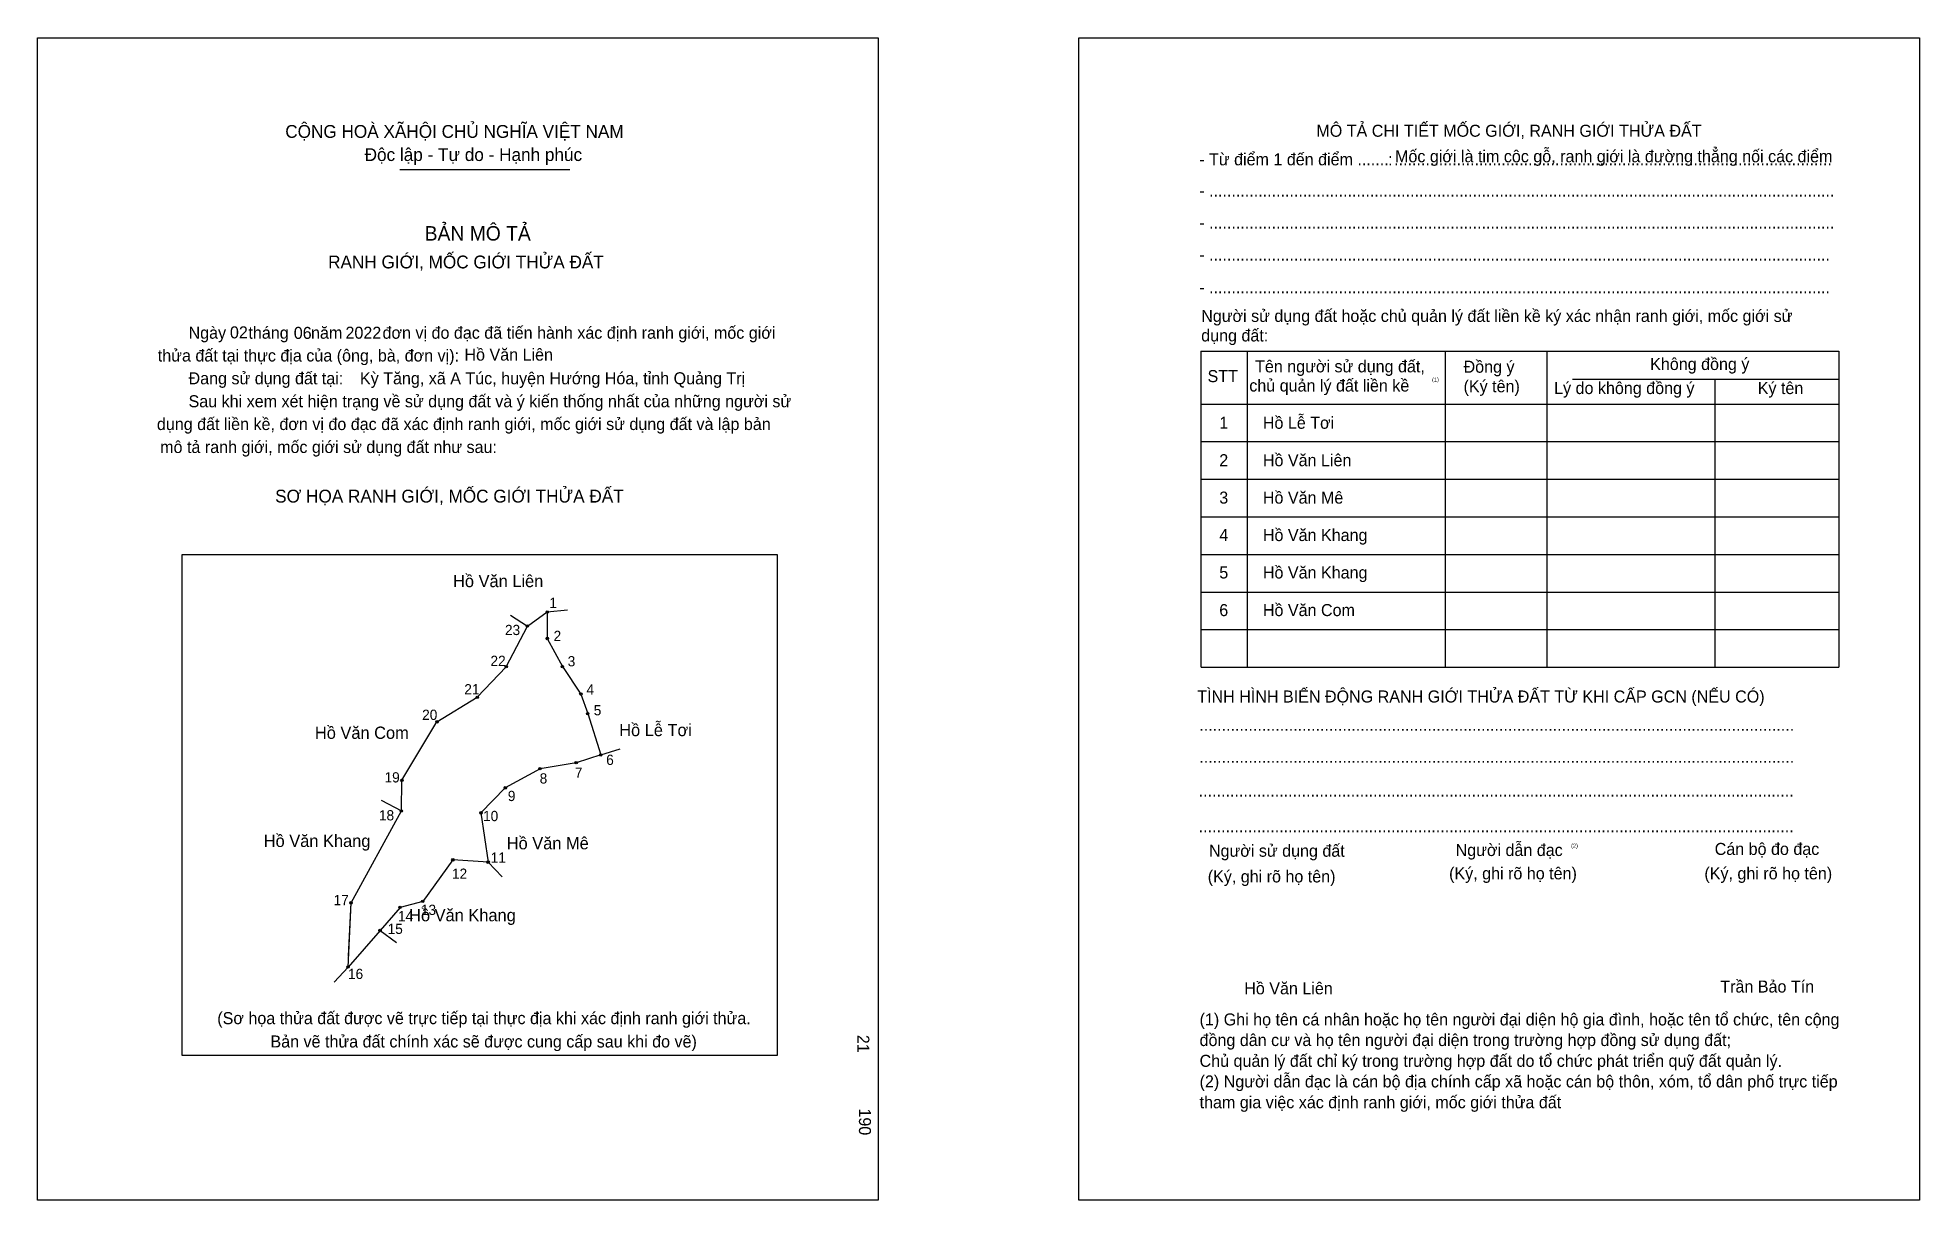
# Model space of a CAD drawing. Extents: x 548956 to 549997, y 1825241 to 1825884.
import ezdxf

# ---------------------------------------------------------------- set-up
doc = ezdxf.new("R2010")
doc.units = 0
for name, color, linetype in [('bmtKhungInTrang1', 7, 'Continuous'), ('bmtKhungInTrang2', 7, 'Continuous'), ('bmtNoiDung', 7, 'Continuous'), ('bmtTemplate', 7, 'Continuous'), ('CanhThua', 7, 'Continuous'), ('MocDinhThua', 7, 'Continuous'), ('RauThua', 7, 'Continuous'), ('SoHieuDinhThua', 7, 'Continuous'), ('TenChuLanCan', 7, 'Continuous')]:
    doc.layers.add(name, color=color, linetype=linetype)

msp = doc.modelspace()

# ---------------------------------------------------------------- linework, layer by layer
at = {"layer": 'bmtKhungInTrang1'}
msp.add_lwpolyline([(548956.1, 1825883.9), (549421.1, 1825883.9), (549421.1, 1825240.9), (548956.1, 1825240.9)], close=True, dxfattribs=at)
at = {"layer": 'bmtKhungInTrang2'}
msp.add_lwpolyline([(549532, 1825883.9), (549996.9, 1825883.9), (549996.9, 1825240.9), (549532, 1825240.9)], close=True, dxfattribs=at)
at = {"layer": 'bmtTemplate'}
for p, q in [((549156.5, 1825811), (549250.5, 1825811)), ((549625.2, 1825710.5), (549625.2, 1825535.7)), ((549734.6, 1825710.5), (549734.6, 1825535.7)), ((549790.9, 1825710.7), (549790.9, 1825535.7)), ((549952.4, 1825710.5), (549952.4, 1825535.7)), ((549805.1, 1825695.1), (549952.4, 1825695.1)), ((549599.7, 1825681.3), (549952.4, 1825681.3)), ((549599.7, 1825660.5), (549952.4, 1825660.5)), ((549599.7, 1825639.7), (549952.4, 1825639.7)), ((549599.7, 1825618.9), (549952.4, 1825618.9)), ((549599.7, 1825598.1), (549952.4, 1825598.1)), ((549599.7, 1825577.3), (549952.4, 1825577.3)), ((549599.7, 1825556.5), (549952.4, 1825556.5)), ((549599.7, 1825535.7), (549952.4, 1825535.7))]:
    msp.add_line(p, q, dxfattribs=at)
for points in [[(549599.5, 1825710.5), (549952.4, 1825710.5)], [(549599.5, 1825710.5), (549599.5, 1825535.7)], [(549883.7, 1825694.9), (549883.7, 1825535.7)]]:
    msp.add_lwpolyline(points, dxfattribs=at)
msp.add_lwpolyline([(549036.1, 1825320.9), (549036.1, 1825598.1), (549365.1, 1825598.1), (549365.1, 1825320.9)], close=True, dxfattribs=at)
at = {"layer": 'CanhThua'}
for p, q in [((549227, 1825558.5), (549238, 1825566.3)), ((549238, 1825566.3), (549238, 1825551.6)), ((549215.3, 1825536), (549227, 1825558.5)), ((549238, 1825551.6), (549246.4, 1825536.1)), ((549199.3, 1825519.1), (549215.3, 1825536)), ((549246.4, 1825536.1), (549256.6, 1825520.9)), ((549256.6, 1825520.9), (549260.4, 1825510.1)), ((549177, 1825505.5), (549199.3, 1825519.1)), ((549260.4, 1825510.1), (549267.6, 1825487.2)), ((549157.6, 1825473.2), (549177, 1825505.5)), ((549234, 1825479.6), (549214.8, 1825469)), ((549254, 1825482.9), (549234, 1825479.6)), ((549267.6, 1825487.2), (549254, 1825482.9)), ((549157.3, 1825456.2), (549157.6, 1825473.2)), ((549214.8, 1825469), (549201.3, 1825455.2)), ((549129.5, 1825405.4), (549157.3, 1825456.2)), ((549201.3, 1825455.2), (549205.3, 1825427.9)), ((549185.8, 1825429.2), (549169.1, 1825406.2)), ((549205.3, 1825427.9), (549185.8, 1825429.2)), ((549127.8, 1825369.9), (549129.5, 1825405.4)), ((549169.1, 1825406.2), (549156.6, 1825402.9)), ((549156.6, 1825402.9), (549145.5, 1825390.1)), ((549145.5, 1825390.1), (549127.8, 1825369.9))]:
    msp.add_line(p, q, dxfattribs=at)
at = {"layer": 'MocDinhThua'}
for centre in [(549238, 1825566.3), (549227, 1825558.5), (549238, 1825551.6), (549215.3, 1825536), (549246.4, 1825536.1), (549199.3, 1825519.1), (549256.6, 1825520.9), (549260.4, 1825510.1), (549177, 1825505.5), (549234, 1825479.6), (549254, 1825482.9), (549267.6, 1825487.2), (549157.6, 1825473.2), (549214.8, 1825469), (549157.3, 1825456.2), (549201.3, 1825455.2), (549185.8, 1825429.2), (549205.3, 1825427.9), (549129.5, 1825405.4), (549169.1, 1825406.2), (549156.6, 1825402.9), (549145.5, 1825390.1), (549127.8, 1825369.9)]:
    msp.add_circle(centre, 0.678, dxfattribs=at)
at = {"layer": 'RauThua'}
for p, q in [((549217.6, 1825564.6), (549227, 1825558.5)), ((549238, 1825566.3), (549249.2, 1825567.4)), ((549238, 1825566.3), (549249.2, 1825567.4)), ((549267.6, 1825487.2), (549278.4, 1825490.5)), ((549146.1, 1825462.2), (549157.3, 1825456.2)), ((549205.3, 1825427.9), (549213.1, 1825419.8)), ((549128.1, 1825376.1), (549129.5, 1825405.4)), ((549145.5, 1825390.1), (549154.6, 1825383.4)), ((549120.2, 1825361.6), (549127.8, 1825369.9))]:
    msp.add_line(p, q, dxfattribs=at)

# ---------------------------------------------------------------- texts
at = {"layer": 'bmtNoiDung'}
for s, height, p in [('02', 6.65, (549062.5, 1825717.6)), ('06', 6.65, (549097.8, 1825717.3)), ('2022', 6.65, (549126.4, 1825717.4)), ('Hồ Văn Liên', 6.653, (549192.2, 1825705.3)), ('Kỳ Tăng, xã A Túc, huyện Hướng Hóa, tỉnh Quảng Trị', 6.653, (549134.4, 1825692.2)), ('Hồ Lễ Tơi ', 6.65, (549633.8, 1825667.6)), ('1', 6.65, (549609.7, 1825667.6)), ('2', 6.65, (549609.7, 1825646.9)), ('Hồ Văn Liên ', 6.653, (549633.8, 1825646.9)), ('Hồ Văn Mê ', 6.65, (549633.8, 1825626.2)), ('3', 6.65, (549609.7, 1825626.2)), ('Hồ Văn Khang ', 6.653, (549633.8, 1825605.5)), ('4', 6.65, (549609.7, 1825605.5)), ('Hồ Văn Khang ', 6.653, (549633.8, 1825584.8)), ('5', 6.65, (549609.7, 1825584.8)), ('Hồ Văn Com ', 6.653, (549633.8, 1825564)), ('6', 6.65, (549609.7, 1825564)), ('Hồ Văn Liên', 6.653, (549623.5, 1825354.8))]:
    msp.add_text(s, height=height, dxfattribs=at).set_placement(p)
for s, p in [('21', (549409.5, 1825332.4)), ('190', (549410.4, 1825291.7))]:
    msp.add_text(s, height=6.65, rotation=270, dxfattribs=at).set_placement(p)
at = {"layer": 'bmtTemplate'}
for s, height, p in [('CỘNG HOÀ XÃHỘI CHỦ NGHĨA VIỆT NAM', 7.096, (549093.1, 1825828.5)), ('MÔ TẢ CHI TIẾT MỐC GIỚI, RANH GIỚI THỬA ĐẤT', 6.65, (549663.4, 1825829.1)), ('Độc lập - Tự do - Hạnh phúc', 7.096, (549137, 1825815.7)), ('- Từ điểm 1 đến điểm .......', 6.65, (549598.6, 1825813.3)), ('Mốc giới là tim cộc gỗ, ranh giới là đường thẳng nối các điểm', 6.65, (549706.9, 1825815)), (':', 6.65, (549703.1, 1825813.3)), ('..................................................................................................', 6.65, (549706.4, 1825813.3)), ('- ............................................................................................................................................', 6.65, (549598.6, 1825796)), ('BẢN MÔ TẢ', 7.98, (549170.2, 1825771.7)), ('- ............................................................................................................................................', 6.65, (549598.6, 1825778.3)), ('RANH GIỚI, MỐC GIỚI THỬA ĐẤT', 7.096, (549116.8, 1825756.3)), ('- ...........................................................................................................................................', 6.65, (549598.6, 1825760.6)), ('- ...........................................................................................................................................', 6.65, (549598.6, 1825742.5)), ('Người sử dụng đất hoặc chủ quản lý đất liền kề ký xác nhận ranh giới, mốc giới sử', 6.65, (549599.7, 1825726.7)), ('Ngày     tháng     năm         đơn vị đo đạc đã tiến hành xác định ranh giới, mốc giới ', 6.653, (549039.6, 1825717.4)), ('dụng đất:', 6.65, (549599.7, 1825715.9)), ('thửa đất tại thực địa của (ông, bà, đơn vị):', 6.653, (549022.6, 1825704.8)), ('Không đồng ý', 6.65, (549848, 1825700.1)), ('Đang sử dụng đất tại:', 6.653, (549039.6, 1825692.2)), ('STT', 6.65, (549603.2, 1825693.4)), ('Tên người sử dụng đất,', 6.65, (549629.5, 1825698.8)), ('Đồng ý', 6.65, (549744.8, 1825698.6)), ('Sau khi xem xét hiện trạng về sử dụng đất và ý kiến thống nhất của những người sử ', 6.653, (549039.6, 1825679.5)), ('chủ quản lý đất liền kề', 6.65, (549626.3, 1825688.2)), ('(1)', 2.22, (549727.4, 1825693.7)), ('(Ký tên)', 6.65, (549744.8, 1825687.8)), ('Lý do không đồng ý', 6.65, (549794.9, 1825686.8)), ('Ký tên', 6.65, (549907.5, 1825686.8)), ('dụng đất liền kề, đơn vị đo đạc đã xác định ranh giới, mốc giới sử dụng đất và lập bản', 6.653, (549022.1, 1825666.9)), ('mô tả ranh giới, mốc giới sử dụng đất như sau:', 6.653, (549023.9, 1825654.2)), ('SƠ HỌA RANH GIỚI, MỐC GIỚI THỬA ĐẤT', 7.096, (549087.5, 1825626.8)), ('TÌNH HÌNH BIẾN ĐỘNG RANH GIỚI THỬA ĐẤT TỪ KHI CẤP GCN (NẾU CÓ)', 6.65, (549597.5, 1825516.2)), ('.....................................................................................................................................', 6.66, (549598.6, 1825500.6)), ('.....................................................................................................................................', 6.66, (549598.6, 1825482.9)), ('.....................................................................................................................................', 6.66, (549598.3, 1825464.2)), ('.....................................................................................................................................', 6.66, (549598.3, 1825444.4)), ('Người sử dụng đất', 6.65, (549604, 1825430.9)), ('Người dẫn đạc', 6.65, (549740.4, 1825431.3)), ('(2)', 2.22, (549804.3, 1825435.9)), ('Cán bộ đo đạc', 6.65, (549883.7, 1825431.9)), ('(Ký, ghi rõ họ tên)', 6.65, (549736.8, 1825418.4)), ('(Ký, ghi rõ họ tên)', 6.65, (549878, 1825418.4)), ('(Ký, ghi rõ họ tên)', 6.65, (549603.3, 1825416.7)), ('Trần Bảo Tín', 6.65, (549886.8, 1825355.8)), ('(Sơ họa thửa đất được vẽ trực tiếp tại thực địa khi xác định ranh giới thửa.', 6.653, (549055.5, 1825338.3)), ('(1) Ghi họ tên cá nhân hoặc họ tên người đại diện hộ gia đình, hoặc tên tổ chức, tên cộng', 6.65, (549598.8, 1825337.6)), ('Bản vẽ thửa đất chính xác sẽ được cung cấp sau khi đo vẽ)', 6.653, (549084.9, 1825325.4)), ('đồng dân cư và họ tên người đại diện trong trường hợp đồng sử dụng đất;', 6.65, (549598.8, 1825326.2)), ('Chủ quản lý đất chỉ ký trong trường hợp đất do tổ chức phát triển quỹ đất quản lý.', 6.65, (549598.8, 1825314.7)), ('(2) Người dẫn đạc là cán bộ địa chính cấp xã hoặc cán bộ thôn, xóm, tổ dân phố trực tiếp', 6.65, (549598.8, 1825303.3)), ('tham gia việc xác định ranh giới, mốc giới thửa đất', 6.65, (549598.8, 1825291.8))]:
    msp.add_text(s, height=height, dxfattribs=at).set_placement(p)
at = {"layer": 'SoHieuDinhThua'}
for s, p in [('1', (549239.1, 1825568.5)), ('23', (549214.6, 1825553.5)), ('2', (549241.5, 1825550.2)), ('22', (549206.6, 1825536.4)), ('3', (549249.3, 1825536.2)), ('21', (549192.1, 1825520.7)), ('4', (549259.7, 1825520.6)), ('20', (549168.8, 1825506.6)), ('5', (549263.7, 1825509.1)), ('19', (549148, 1825472)), ('7', (549253.3, 1825474.6)), ('6', (549270.6, 1825481.7)), ('9', (549216.2, 1825461.7)), ('8', (549233.8, 1825471.4)), ('18', (549144.9, 1825451)), ('10', (549202.5, 1825450.6)), ('11', (549206.7, 1825427.6)), ('12', (549185.3, 1825418.7)), ('17', (549119.8, 1825404.1)), ('14', (549155.4, 1825395.2)), ('13', (549168.1, 1825398.7)), ('15', (549149.7, 1825388.2)), ('16', (549127.8, 1825363.3))]:
    msp.add_text(s, height=5.65, dxfattribs=at).set_placement(p)
at = {"layer": 'TenChuLanCan'}
for s, height, p in [('Hồ Văn Liên', 6.782, (549185.9, 1825580)), ('Hồ Văn Com', 6.78, (549109.5, 1825496.1)), ('Hồ Lễ Tơi', 6.78, (549277.8, 1825497.6)), ('Hồ Văn Khang', 6.782, (549081.2, 1825436.3)), ('Hồ Văn Mê', 6.78, (549215.6, 1825435)), ('Hồ Văn Khang', 6.782, (549161.6, 1825395.2))]:
    msp.add_text(s, height=height, dxfattribs=at).set_placement(p)

doc.saveas('drawing.dxf')
